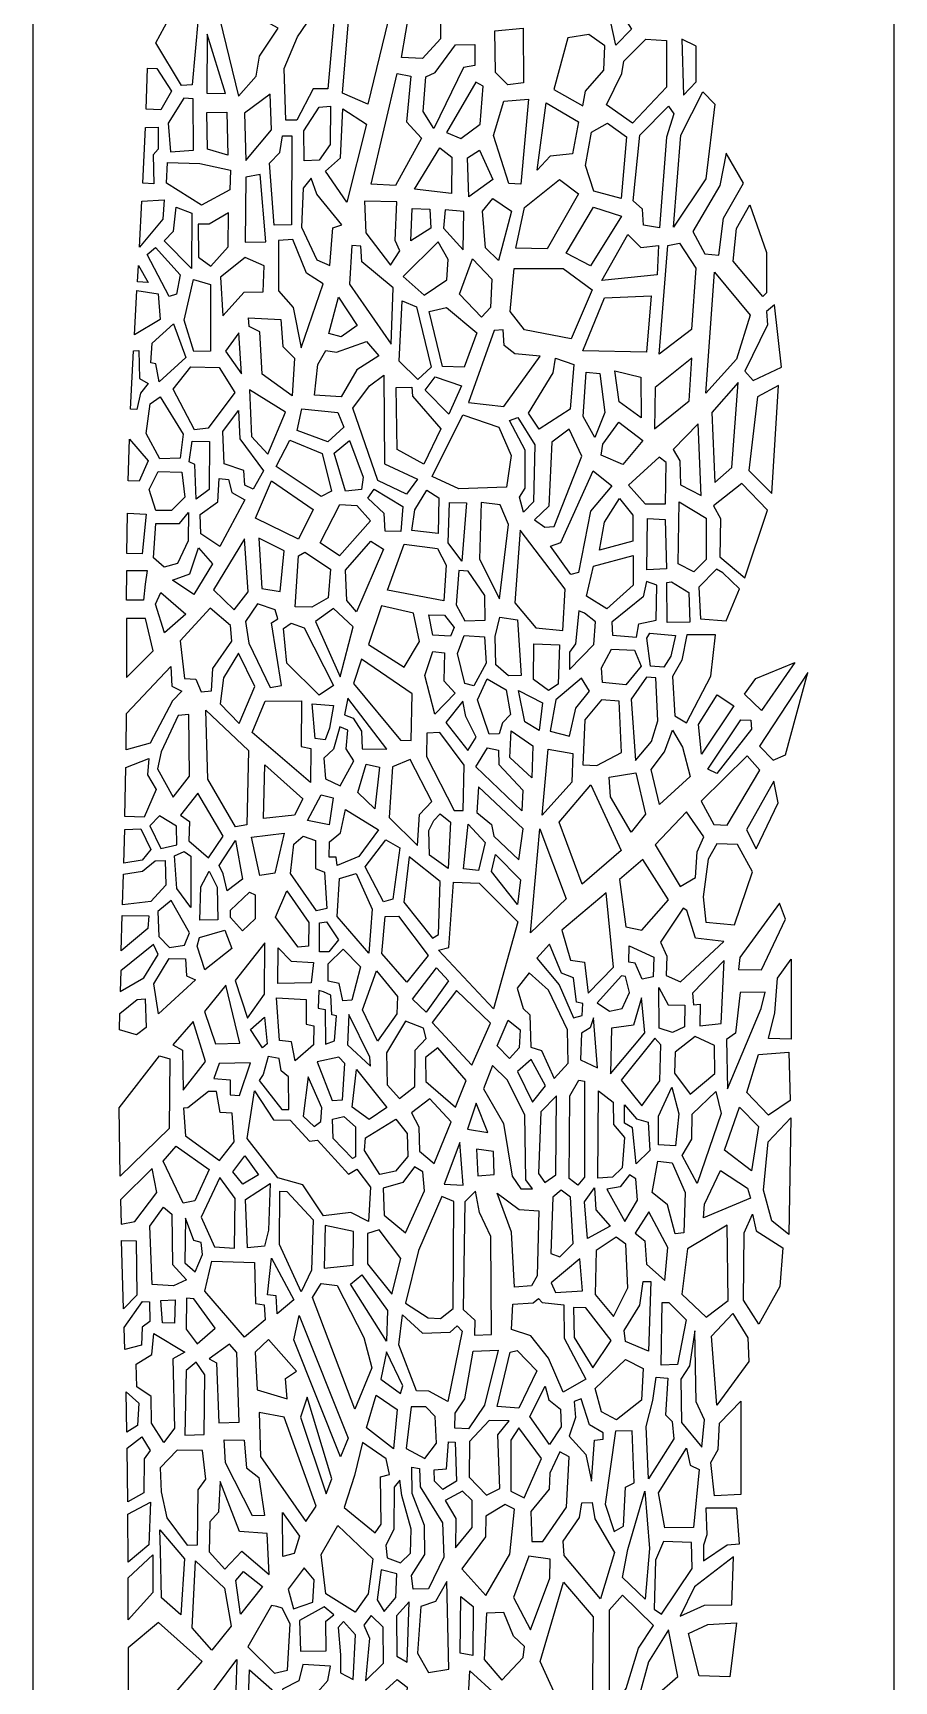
# Model space of a CAD drawing. Extents: x 1347 to 1846, y 1019 to 3405.
# Drawn here: x 1347 to 1846, y 1650 to 2606 of the extents above; entities that cross this region are included whole.
import ezdxf

# ---------------------------------------------------------------- set-up
doc = ezdxf.new("R2010")
doc.units = 0
doc.layers.add('LAYER_05', color=1, linetype='CONTINUOUS')

msp = doc.modelspace()

# ---------------------------------------------------------------- linework, layer by layer
at = {"layer": 'LAYER_05'}
for points in [[(1346.76, 1019.48), (1846.28, 1019.48), (1846.28, 3405.09), (1346.76, 3405.09)], [(1530.42, 2619.63), (1544.74, 2653.35), (1559.4, 2640.12), (1541.04, 2564.32), (1526.33, 2570.59)], [(1658.39, 2612.87), (1666.25, 2651.12), (1693.95, 2607.86), (1684.84, 2598.57), (1681.8, 2612.51)], [(1418.01, 2599.89), (1433.2, 2627.95), (1442.68, 2614.19), (1439.1, 2575.58), (1433.03, 2575.05)], [(1488.95, 2608.38), (1458.95, 2624.8), (1455.21, 2613.45), (1465.93, 2569), (1476.21, 2580.44), (1478.23, 2592.02)], [(1500.16, 2603.42), (1511.12, 2619.11), (1521.43, 2614.32), (1517.86, 2573.21), (1509.28, 2573.21), (1499.81, 2554.98), (1493.37, 2554.98), (1492.48, 2585.01)], [(1560.62, 2591.4), (1565.62, 2620.71), (1583.14, 2625), (1583.14, 2602.13), (1572.77, 2590.86)], [(1458.54, 2570.45), (1447.83, 2604.9), (1447.54, 2570.74)], [(1614.67, 2606.76), (1631.11, 2608.37), (1631.29, 2576.74), (1622.18, 2575.49), (1615.03, 2582.64)], [(1657.06, 2602.73), (1648.89, 2572.72), (1665.66, 2563.23), (1667.21, 2571.84), (1678.02, 2583.97), (1678.46, 2598.1), (1669.19, 2604.72)], [(1702.3, 2601.99), (1714.31, 2601.12), (1714.31, 2574.19), (1694.62, 2553.2), (1679.42, 2563.91), (1688.4, 2582.16), (1689.56, 2589.25)], [(1731.4, 2597.94), (1723.15, 2601.99), (1724.16, 2569.42), (1731.54, 2577.23)], [(1580.17, 2582.64), (1591.97, 2598.72), (1603.05, 2598.9), (1603.05, 2586.75), (1596.44, 2585.49), (1579.28, 2550.1), (1573.2, 2560.11), (1574.63, 2580.13)], [(1413.18, 2585.09), (1418.59, 2584.9), (1427.13, 2571.87), (1420.91, 2561.01), (1412.39, 2561.32)], [(1558, 2582.03), (1565.94, 2580.49), (1563.52, 2554.01), (1572.12, 2544.52), (1557.12, 2517.16), (1542.99, 2517.82)], [(1607.88, 2574.77), (1603.77, 2577.09), (1586.61, 2547.78), (1595.01, 2544.38), (1606.27, 2552.61)], [(1735.38, 2571.47), (1742.3, 2564.2), (1737.01, 2520.95), (1718.25, 2492.92), (1722.67, 2546.35)], [(1439.73, 2567.38), (1434.23, 2567.81), (1425.11, 2553.19), (1426.56, 2536.69), (1439.88, 2537.55)], [(1484.28, 2570.16), (1469.5, 2559.14), (1470.21, 2531.7), (1485.1, 2549.41)], [(1512.73, 2562.63), (1519.39, 2563.21), (1519.1, 2540.91), (1512.88, 2531.79), (1504.19, 2531.5), (1503.9, 2548.73)], [(1525.25, 2533.14), (1526.57, 2561.61), (1540.25, 2552.78), (1528.78, 2507.54), (1516.42, 2525.42)], [(1619.96, 2566), (1634.26, 2567.25), (1629.79, 2517.92), (1622.82, 2518.28), (1613.88, 2546.16)], [(1639.19, 2526.03), (1644.56, 2564.99), (1663.32, 2554.09), (1659.75, 2535.5), (1646.88, 2534.07)], [(1715.52, 2563.12), (1718.61, 2558.71), (1714.2, 2545.25), (1710.23, 2492.51), (1700.96, 2494.05), (1700.3, 2503.32), (1695, 2508.18), (1698.75, 2546.35)], [(1448.04, 2538.27), (1447.69, 2559.49), (1459.3, 2559.73), (1459.77, 2534.75)], [(1670.86, 2548.13), (1680.01, 2553.22), (1691.16, 2545.26), (1688.07, 2509.52), (1672.18, 2513.93), (1667.33, 2528.72)], [(1411.99, 2550.76), (1419.32, 2551.02), (1419.46, 2538.13), (1416.42, 2534.95), (1416.86, 2518.15), (1410.55, 2518.47)], [(1491.43, 2546), (1496.97, 2546), (1496.79, 2494.34), (1486.78, 2494.16), (1483.93, 2530.09), (1490, 2536.35)], [(1568.19, 2514.92), (1582.73, 2538.96), (1589.77, 2533.56), (1589.54, 2512.57)], [(1598.8, 2533.09), (1605.84, 2537.67), (1613.46, 2520.66), (1599.62, 2510.58)], [(1747.38, 2498.22), (1758.85, 2518.52), (1748.92, 2535.95), (1745.17, 2517.2), (1729.5, 2490.5), (1736.56, 2477.48), (1744.73, 2476.82)], [(1443.56, 2529.91), (1461.39, 2526.04), (1461.03, 2514.67), (1444.62, 2505.75), (1424.21, 2518.42), (1424.8, 2530.5)], [(1478.56, 2523.48), (1470.34, 2521.87), (1469.8, 2484.33), (1481.78, 2484.51)], [(1511.52, 2512.04), (1508.19, 2521.3), (1503.56, 2515.66), (1502.55, 2493.07), (1511.52, 2474.11), (1519.05, 2470.78), (1520.64, 2492.64), (1526, 2494.38)], [(1652.17, 2520.7), (1663.25, 2512.3), (1645.02, 2480.49), (1626.97, 2480.84), (1631.97, 2504.44)], [(1410.02, 2508.03), (1422.9, 2508.82), (1422.2, 2497.68), (1408.56, 2481.41)], [(1428.36, 2490.59), (1429.81, 2504.63), (1438.93, 2501.05), (1438.71, 2469.03), (1422.94, 2484.98)], [(1556.85, 2485.21), (1557.86, 2507.65), (1539.04, 2508.09), (1539.91, 2489.7), (1554.25, 2471.02), (1559.6, 2479.27)], [(1565.9, 2485.13), (1566.66, 2503.75), (1577.01, 2503.37), (1577.49, 2492.35)], [(1607.61, 2502.18), (1613.54, 2509.56), (1624.4, 2502.18), (1616.73, 2473.66), (1609.2, 2481.04)], [(1671.88, 2504.63), (1688.24, 2499.28), (1670.15, 2470.47), (1656.1, 2477.99)], [(1754.88, 2492.26), (1762.6, 2505.94), (1772.31, 2478.36), (1772.31, 2454.97), (1770.11, 2452.76), (1752.89, 2473.28)], [(1459.96, 2481.64), (1460.11, 2501.33), (1448.96, 2494.81), (1442.59, 2494.81), (1442.73, 2475.56), (1449.97, 2470.35)], [(1596.74, 2502.04), (1585.83, 2502.98), (1584.89, 2492.42), (1596.27, 2479.88)], [(1502.27, 2423.02), (1515.18, 2460.17), (1505.45, 2466.31), (1497.49, 2485.85), (1489.24, 2485.27), (1489.24, 2456.03), (1497.63, 2446.33)], [(1587.68, 2474.19), (1581.88, 2484.45), (1561.46, 2464.41), (1573.71, 2453.49), (1586.92, 2462.41)], [(1699.39, 2481.14), (1709.58, 2482.39), (1708.86, 2465.41), (1676.69, 2462.02), (1691.88, 2488.65)], [(1412.96, 2477.17), (1417.78, 2481.28), (1432.08, 2465.37), (1430.12, 2454.11), (1425.83, 2452.68)], [(1480.23, 2455.43), (1480.95, 2470.64), (1469.95, 2475.41), (1455.47, 2463.98), (1456.92, 2441.53), (1469.23, 2455.29)], [(1554.58, 2425.13), (1555.75, 2457.73), (1537.57, 2472.97), (1536.87, 2482), (1531.83, 2482.36), (1530.42, 2459.84)], [(1715.11, 2482.36), (1721.9, 2483.79), (1731.2, 2469.14), (1728.87, 2433.57), (1710.11, 2419.27)], [(1407.95, 2470.84), (1413.68, 2460.92), (1407.39, 2461.29)], [(1594.13, 2454.19), (1601.66, 2474.6), (1612.95, 2462.73), (1612.23, 2446.37), (1607.02, 2440.72)], [(1654.39, 2468.97), (1671.16, 2456.61), (1659.02, 2428.15), (1631.88, 2433.44), (1623.5, 2444.04), (1625.92, 2468.97)], [(1737.05, 2396.75), (1742.12, 2466.92), (1762.86, 2441.99), (1754.92, 2416.39)], [(1407.09, 2456.19), (1419.33, 2454.4), (1420.49, 2439.49), (1405.62, 2430.55)], [(1439.95, 2462.69), (1449.78, 2459.65), (1449.78, 2421.04), (1440.13, 2420.86), (1434.41, 2439.1)], [(1518.47, 2431.32), (1523.98, 2452.31), (1534.77, 2435.89), (1525.62, 2429.33)], [(1560.86, 2450.35), (1569.26, 2446.87), (1577.8, 2411.84), (1569.98, 2404.74), (1559.27, 2415.31)], [(1576.53, 2444.06), (1586.72, 2446.38), (1604.24, 2431.72), (1596.91, 2411.88), (1584.4, 2412.24)], [(1678.38, 2451.96), (1705.37, 2453.21), (1702.69, 2420.5), (1665.69, 2421.21)], [(1780.9, 2411.89), (1776.85, 2447.9), (1772.32, 2444.06), (1772.85, 2436.37), (1759.63, 2409.56), (1764.63, 2404.02)], [(1428.29, 2436.93), (1435.38, 2417.39), (1419.89, 2403.34), (1418.01, 2413.77), (1415.11, 2414.34), (1415.84, 2425.64)], [(1472.23, 2435.38), (1471.88, 2440.42), (1490.64, 2439.48), (1491.7, 2423.77), (1498.5, 2417.08), (1497.09, 2395.27), (1479.73, 2407.7), (1478.44, 2432.21)], [(1467.77, 2407.93), (1466.13, 2431.74), (1458.39, 2421.07)], [(1619.52, 2433.44), (1614.23, 2433), (1599.44, 2391.3), (1619.97, 2389.09), (1640.93, 2418.22), (1626.36, 2419.54), (1620.19, 2424.4)], [(1405.1, 2421.2), (1408.16, 2421.44), (1408.6, 2405.22), (1413.52, 2402.33), (1409.18, 2396.68), (1407, 2387.27), (1403.41, 2387.43)], [(1522.87, 2420.59), (1540.2, 2426.67), (1547.35, 2418.45), (1534.66, 2410.23), (1525.55, 2394.68), (1510, 2395.57), (1511.96, 2413.44), (1516.61, 2421.49)], [(1438.3, 2411.92), (1454.74, 2411.56), (1463.86, 2397.08), (1448.49, 2376.53), (1440.44, 2375.45), (1428.11, 2399.05)], [(1648.46, 2408.45), (1649.89, 2417.02), (1660.62, 2413.27), (1658.47, 2387.53), (1640.42, 2375.91), (1634.16, 2385.21)], [(1665.92, 2383.17), (1667.71, 2408.91), (1675.57, 2408.19), (1678.43, 2385.49), (1672.71, 2371.01)], [(1686.74, 2391.78), (1684.39, 2409.73), (1699.41, 2406.09), (1699.52, 2382.4)], [(1727.49, 2392.2), (1728.9, 2417.08), (1707.63, 2399.92), (1707.41, 2376.09)], [(1493.32, 2385.7), (1472.41, 2398.57), (1473.48, 2371.58), (1482.95, 2361.39)], [(1541.99, 2400.93), (1550.39, 2407.19), (1550.75, 2355.71), (1569.87, 2346.95), (1563.44, 2338.19), (1546.82, 2346.06), (1532.34, 2388.06)], [(1566.52, 2400.26), (1566.88, 2394.9), (1583.33, 2375.96), (1573.5, 2355.58), (1557.95, 2363.98), (1557.41, 2400.09)], [(1574.21, 2398.48), (1580.11, 2406.16), (1595.3, 2400.98), (1587.97, 2384.54)], [(1752.23, 2353.56), (1755.94, 2403.01), (1740.51, 2385.56), (1742.39, 2345.02)], [(1775.4, 2338.51), (1779.16, 2401.2), (1767.15, 2394.68), (1762.08, 2351.83)], [(1414.82, 2390.6), (1420.47, 2394.65), (1433.93, 2372.94), (1432.2, 2359.04), (1420.32, 2358.6), (1412.36, 2373.37)], [(1456.85, 2374.44), (1465.97, 2386.59), (1466.86, 2370.33), (1480.45, 2351.74), (1474.55, 2341.02), (1469.72, 2343.34), (1469.19, 2351.92), (1457.75, 2355.85)], [(1500.12, 2375.14), (1502.7, 2387.57), (1523.69, 2385.46), (1527.09, 2377.01), (1517.82, 2368.45)], [(1578.36, 2348.47), (1596.05, 2384.21), (1616.97, 2377.06), (1624.12, 2360.62), (1621.44, 2342.21), (1593.73, 2341.32)], [(1623.16, 2380.96), (1628.09, 2382.56), (1637.93, 2366.77), (1637.21, 2333.76), (1631.27, 2327.83), (1629.1, 2336.37), (1632.29, 2341.58), (1632.29, 2363.73)], [(1677.36, 2367.08), (1686.66, 2379.95), (1700.6, 2369.23), (1688.98, 2355.28), (1676.47, 2360.83)], [(1402.7, 2370.08), (1413.66, 2357.45), (1408.45, 2345.72), (1401.94, 2345.88)], [(1665.15, 2360.29), (1657.87, 2375.95), (1647.72, 2368.23), (1645.95, 2331.16), (1637.79, 2323.21), (1643.75, 2319.02), (1649.04, 2319.46)], [(1734.32, 2337.39), (1732.71, 2379.04), (1718.23, 2364.02), (1721.98, 2357.59), (1722.34, 2343.65)], [(1439.06, 2368.83), (1449.26, 2368.72), (1449.03, 2340.92), (1441.52, 2335.18), (1440.58, 2355.46), (1437.3, 2356.99)], [(1487.94, 2354.12), (1495.71, 2369.4), (1514.44, 2361.79), (1519.94, 2339.93), (1514, 2336.89)], [(1521.43, 2361.99), (1530.43, 2369.23), (1538.31, 2348.03), (1537.26, 2340.88), (1528.11, 2339.94)], [(1414.1, 2340.8), (1419.31, 2351.22), (1433.06, 2350.93), (1434.95, 2336.45), (1427.13, 2328.78), (1418.01, 2328.64)], [(1653.01, 2310.19), (1671.77, 2351.68), (1682.58, 2343.07), (1670.23, 2328.29), (1663.17, 2292.76), (1658.75, 2291.66), (1647.06, 2307.99)], [(1714.14, 2356.54), (1710.03, 2359.58), (1692.16, 2343.31), (1701.99, 2332.59), (1713.79, 2332.59)], [(1462.06, 2339.17), (1469.59, 2334.83), (1455.26, 2307.9), (1444.11, 2315.14), (1443.82, 2326.43), (1453.95, 2333.67), (1454.82, 2347.28), (1460.18, 2346.7)], [(1475.92, 2324.29), (1485.05, 2345.86), (1509.37, 2329.36), (1500.83, 2311.99)], [(1541.02, 2335.9), (1544.72, 2341.14), (1561.41, 2331.06), (1560.1, 2316.59), (1551.1, 2316.67), (1550.49, 2327.06)], [(1759.72, 2289.66), (1772.96, 2328.94), (1757.95, 2344.38), (1741.62, 2331.36), (1745.6, 2324.08), (1745.15, 2301.79)], [(1513.35, 2309.99), (1524.84, 2332.13), (1534.72, 2331.65), (1542.6, 2322.63), (1524.56, 2302.39)], [(1568.37, 2329.15), (1575.29, 2340.41), (1582.21, 2336.07), (1581.74, 2315.43), (1566.49, 2317.19)], [(1588.37, 2333.27), (1598.2, 2333.09), (1595.52, 2299.31), (1587.65, 2310.04)], [(1617.86, 2332.02), (1606.78, 2333.27), (1605.71, 2300.56), (1617.32, 2277.51), (1622.69, 2320.58)], [(1678.31, 2321.99), (1687, 2335.6), (1694.82, 2326.05), (1694.82, 2310.84), (1675.42, 2305.63)], [(1721.1, 2297.82), (1721.54, 2333.79), (1737.21, 2324.3), (1737.21, 2300.25), (1730.15, 2293.19)], [(1401.56, 2327.11), (1412.37, 2326.64), (1410.14, 2303.65), (1401.27, 2303.73)], [(1431.83, 2321.24), (1436.99, 2327.46), (1436.76, 2311.16), (1430.54, 2297.91), (1422.92, 2295.91), (1416.71, 2301.31), (1418, 2321.24)], [(1702.93, 2294.34), (1703.22, 2324.02), (1713.49, 2323.44), (1714.22, 2294.92)], [(1492.52, 2305.23), (1477.79, 2312.59), (1479.63, 2283.52), (1490.2, 2281.78)], [(1655.44, 2283.05), (1629.4, 2317.26), (1626.31, 2275.11), (1638.45, 2260.76), (1654.12, 2259.22)], [(1437.71, 2292.07), (1442.71, 2307.09), (1450.93, 2297.79), (1440.03, 2279.92), (1427.7, 2288.32)], [(1471.67, 2281.49), (1469.5, 2312.33), (1451.54, 2282.65), (1463.56, 2271.07)], [(1500.84, 2302.45), (1504.45, 2304.62), (1519.37, 2294.78), (1517.92, 2278.13), (1508.51, 2272.63), (1498.81, 2272.77)], [(1528.15, 2294.18), (1542.78, 2310.83), (1550.16, 2306.35), (1534.52, 2270.01), (1528.88, 2276.52)], [(1552.49, 2282.59), (1562.02, 2309.23), (1581.45, 2306.63), (1586.51, 2296.93), (1585.07, 2276.37)], [(1401.2, 2294.01), (1412.96, 2294.01), (1411.95, 2285.9), (1410.93, 2276.63), (1401.12, 2276.66)], [(1599.24, 2293.55), (1593.89, 2293.84), (1592.3, 2274), (1597.36, 2264.74), (1609.09, 2265.03), (1608.8, 2279.36)], [(1671.94, 2296.37), (1694.85, 2302.54), (1694.96, 2285.36), (1679.76, 2271.75), (1667.89, 2278.99)], [(1746.92, 2292.5), (1743.3, 2294.67), (1733.02, 2284.24), (1734.03, 2265.86), (1748.8, 2264.7), (1756.62, 2283.38)], [(1708.64, 2285.42), (1702.77, 2287.53), (1700.78, 2278.74), (1682.48, 2263.96), (1682.95, 2256.34), (1696.79, 2255.17), (1698.2, 2262.91), (1708.28, 2265.13)], [(1714.39, 2286.93), (1717.25, 2287.29), (1727.26, 2281.21), (1727.79, 2263.88), (1714.57, 2263.7)], [(1417.88, 2274.46), (1420.92, 2281.12), (1435.4, 2268.67), (1423.1, 2257.81)], [(1488.89, 2265.8), (1487.3, 2271.15), (1477.02, 2274.63), (1470.07, 2264.35), (1471.95, 2251.75), (1484.35, 2226.14), (1491, 2227.19), (1485.12, 2263.63)], [(1401.04, 2231.92), (1416.48, 2247.37), (1412.06, 2266.13), (1401.09, 2266.15)], [(1461.35, 2261.97), (1449.65, 2272.12), (1432.22, 2253.15), (1434.65, 2231.3), (1441.27, 2230.86), (1444.36, 2223.58), (1450.31, 2224.24), (1451.2, 2237.04), (1462.23, 2252.92)], [(1532.53, 2261.35), (1521.04, 2271.9), (1510.72, 2264.28), (1525.03, 2232.27)], [(1567.56, 2269.23), (1548.97, 2273.52), (1541.46, 2251), (1562.01, 2237.95), (1570.95, 2252.79)], [(1578.81, 2256.5), (1576.49, 2268.23), (1585.47, 2268.08), (1591.11, 2260.84), (1588.94, 2255.78)], [(1614.87, 2255.66), (1617.62, 2266.81), (1627.75, 2265.22), (1629.93, 2233.08), (1622.54, 2232.93), (1615.3, 2239.3)], [(1666.62, 2269.1), (1663.44, 2270.55), (1661.56, 2251.44), (1658.08, 2246.66), (1657.94, 2236.53), (1672.13, 2251), (1673.14, 2264.18)], [(1492.07, 2260.3), (1496.56, 2263.34), (1504.09, 2260.73), (1521.03, 2227.29), (1512.78, 2221.64), (1493.96, 2240.17)], [(1592.99, 2245.87), (1596.82, 2256.32), (1608.74, 2255.44), (1609.64, 2240.12), (1602.6, 2227.1), (1597.21, 2228.39)], [(1702.81, 2254.61), (1704.61, 2257.65), (1719.53, 2256.32), (1716.78, 2244.26), (1712.69, 2237.8), (1705.09, 2238.37)], [(1740, 2232.73), (1742.65, 2256.56), (1726.1, 2256.56), (1723.23, 2242), (1717.72, 2232.51), (1719.04, 2209.56), (1725.88, 2205.59)], [(1475.44, 2226.7), (1465.97, 2246.01), (1457.39, 2231.71), (1455.42, 2216.7), (1466.32, 2205.26)], [(1574.11, 2232.97), (1578.8, 2246.92), (1585.48, 2246.1), (1585.13, 2230.04), (1591.7, 2222.76), (1579.85, 2210.69)], [(1637.09, 2230.63), (1637.24, 2251.48), (1652.15, 2250.75), (1651.43, 2228.02), (1645.78, 2224.4)], [(1676.52, 2237.49), (1682.31, 2248.35), (1695.63, 2247.77), (1699.68, 2238.36), (1690.71, 2227.65), (1677.1, 2228.95)], [(1400.97, 2211.09), (1426.74, 2238.24), (1427.4, 2226.77), (1433.14, 2223.9), (1427.62, 2218.38), (1414.82, 2193.89), (1400.81, 2189.92)], [(1566.7, 2222.47), (1537.39, 2242.48), (1532.74, 2228.36), (1559.91, 2195.48), (1566.17, 2195.3)], [(1766.13, 2231.3), (1788.71, 2240.56), (1769.31, 2212.77), (1759.47, 2222.18)], [(1610.31, 2231.16), (1621.34, 2224.76), (1623.77, 2210.42), (1619.14, 2205.56), (1617.15, 2199.16), (1611.41, 2198.94), (1604.57, 2219.02)], [(1669.57, 2224.02), (1664.94, 2231.55), (1650.03, 2218.96), (1646.7, 2200.71), (1657.99, 2197.82), (1661.61, 2214.18)], [(1709.22, 2206.74), (1708.14, 2231.76), (1702.6, 2232.12), (1693.84, 2219.25), (1696.35, 2183.68), (1705.64, 2194.76)], [(1783.26, 2187.13), (1796.28, 2234.79), (1768.26, 2191.98), (1776.2, 2184.04)], [(1507.71, 2170.91), (1473.95, 2200.04), (1481.45, 2218.14), (1502.63, 2218.36), (1502.41, 2191.88), (1507.93, 2190.77)], [(1552.14, 2190.37), (1529.41, 2219.9), (1527.53, 2210.2), (1532.6, 2208.32), (1537.37, 2200.79), (1537.66, 2190.51)], [(1597.8, 2209.24), (1596.19, 2218.18), (1586.18, 2205.84), (1599.05, 2189.58), (1603.88, 2197.26)], [(1632.16, 2206.23), (1628.4, 2224.32), (1642.31, 2217.26), (1640.32, 2201.15)], [(1686.8, 2218.23), (1676.52, 2218.96), (1666.82, 2207.37), (1665.81, 2181.31), (1673.77, 2180.88), (1688.1, 2188.41)], [(1732.75, 2204.55), (1743.61, 2221.78), (1753.31, 2215.41), (1734.49, 2187.47)], [(1437.6, 2174.58), (1437.2, 2210.35), (1430.91, 2209.88), (1421.06, 2188.77), (1419.07, 2178.92), (1428.1, 2162.5)], [(1448.22, 2172.85), (1446.97, 2212.89), (1471.81, 2189.48), (1470.74, 2146.4), (1464.31, 2145.33)], [(1510.53, 2196.49), (1508.79, 2216.61), (1521.09, 2215.74), (1518.78, 2202.57), (1516.32, 2195.76)], [(1738.16, 2178.77), (1757.41, 2207.43), (1763.2, 2207.14), (1763.64, 2201.93), (1743.51, 2176.3)], [(1515.53, 2185.2), (1516.41, 2173.06), (1525.02, 2169.09), (1532.96, 2183.65), (1528.55, 2190.49), (1529.43, 2201.3), (1524.8, 2203.29), (1521.05, 2190.27)], [(1582.74, 2199.94), (1575.19, 2199.56), (1574.97, 2186.1), (1591.08, 2154.77), (1596.35, 2154.77), (1596.93, 2180.97)], [(1623.33, 2185.48), (1624.21, 2200.93), (1636.79, 2192.32), (1636.13, 2173.79)], [(1713.19, 2188.86), (1717.68, 2201.31), (1723.62, 2191.46), (1727.96, 2174.52), (1710.15, 2158.31), (1705.37, 2178.58)], [(1630.87, 2166.52), (1630.33, 2154.54), (1603.7, 2180.1), (1610.49, 2191.19), (1616.75, 2189.76), (1617.1, 2181.36)], [(1642.09, 2152.16), (1645.62, 2190.34), (1659.96, 2187.91), (1659.3, 2171.14)], [(1400.69, 2179.75), (1414.08, 2184.86), (1413.22, 2175.46), (1418.21, 2166.95), (1411.3, 2151), (1400.15, 2151.26)], [(1480.52, 2150.06), (1481.23, 2181.34), (1503.4, 2161.5), (1498.39, 2152.03)], [(1535.28, 2165.18), (1540.06, 2181.68), (1547.88, 2179.95), (1545.12, 2155.77)], [(1555.27, 2180), (1553.48, 2150.68), (1569.93, 2134.42), (1571, 2152.47), (1578.15, 2159.98), (1565.64, 2184.29)], [(1768.48, 2178.18), (1761.09, 2186.44), (1734.45, 2160.09), (1741.69, 2146.62), (1749.51, 2146.33)], [(1652.08, 2147.99), (1670.47, 2169.71), (1687.99, 2131.49), (1665.4, 2112.09)], [(1681.79, 2162.77), (1680.97, 2174.15), (1696.56, 2176.61), (1702.19, 2152.57), (1693.87, 2142.13)], [(1779.07, 2159.15), (1776.62, 2171.8), (1760.66, 2143.6), (1766.38, 2132.52)], [(1457.08, 2139.9), (1442.42, 2164.75), (1432.41, 2152.06), (1437.59, 2148.48), (1437.24, 2137.22), (1448.68, 2127.39)], [(1513.89, 2163.87), (1520.98, 2162.13), (1518.67, 2146.49), (1506.07, 2148.96)], [(1631.05, 2144.18), (1605.31, 2168.49), (1604.23, 2153.65), (1612.81, 2146.68), (1614.06, 2139.89), (1628.54, 2126.12)], [(1429.96, 2145.6), (1420.11, 2151.7), (1414.48, 2145.95), (1420.93, 2132.82), (1430.2, 2134.81)], [(1528.01, 2155.35), (1547.31, 2143.56), (1535.87, 2128.18), (1523.18, 2122.82), (1522.65, 2127.65), (1518.53, 2127.65), (1518.71, 2136.58), (1525.15, 2141.77)], [(1579.37, 2148.94), (1583.06, 2152.86), (1589.05, 2147.93), (1587.64, 2121.19), (1576.85, 2128.81), (1576.5, 2143.24)], [(1735.89, 2139.43), (1725.9, 2154.05), (1707.66, 2134.94), (1722.29, 2110.76), (1731.12, 2115.97), (1731.99, 2130.88)], [(1399.97, 2143.74), (1409.44, 2144.19), (1415.19, 2132.23), (1410.03, 2126.01), (1399.45, 2124.17)], [(1473.47, 2139.37), (1492.58, 2141.54), (1487.08, 2118.52), (1478.39, 2117.07)], [(1596.51, 2121.01), (1599.21, 2146.92), (1609.17, 2136.25), (1605.19, 2120.07)], [(1635.44, 2083.76), (1640.77, 2144.11), (1656.15, 2103.65)], [(1430.2, 2109.47), (1428.79, 2128.58), (1434.54, 2131.04), (1438.29, 2128.23), (1438.29, 2098.56)], [(1454.85, 2122.93), (1464.34, 2137.35), (1468.24, 2115.03), (1459.5, 2108.1), (1457.17, 2118.1)], [(1498.16, 2135.23), (1503.52, 2139.88), (1510.67, 2137.37), (1510.67, 2121.11), (1515.86, 2118.96), (1517.29, 2097.87), (1511.21, 2096.62), (1496.2, 2118.25)], [(1539.52, 2122.03), (1551.4, 2137.81), (1559.65, 2133.04), (1555.59, 2103.36), (1550.09, 2101.76)], [(1764.12, 2119.26), (1755.54, 2134.99), (1743.56, 2135.52), (1738.38, 2126.59), (1735.52, 2104.78), (1737.13, 2090.12), (1753.75, 2088.52)], [(1399.27, 2117.79), (1410.32, 2119.52), (1417.7, 2125.6), (1423.49, 2125.75), (1423.78, 2111.41), (1415.24, 2102), (1398.76, 2100.17)], [(1583.01, 2113.64), (1565.08, 2127.84), (1561.91, 2101.66), (1578.54, 2080.75), (1581.93, 2082.89)], [(1612.75, 2119.45), (1615.08, 2129.28), (1629.55, 2114.62), (1627.77, 2100.32)], [(1715.4, 2102.98), (1700.48, 2126.44), (1687.02, 2114.71), (1690.78, 2087.35), (1699.9, 2085.32)], [(1444.19, 2110.54), (1448.97, 2119.52), (1453.6, 2110.25), (1454.04, 2091.43), (1443.61, 2091.28)], [(1524.6, 2115.25), (1534.22, 2118.3), (1543.6, 2097.54), (1541.61, 2071.97), (1523.31, 2093.32)], [(1605.54, 2112.66), (1628.04, 2090.3), (1613.92, 2039.77), (1582.01, 2073.79), (1587.95, 2075.38), (1590.63, 2113.24)], [(1437.53, 2083.92), (1426.86, 2102.57), (1419.12, 2096.24), (1419.71, 2081.7), (1425.92, 2075.25), (1434.6, 2076.65)], [(1475.64, 2091.99), (1468.37, 2085.07), (1461.34, 2092.69), (1461.34, 2097.03), (1472.36, 2107.47), (1475.64, 2105.94)], [(1487.53, 2092.86), (1494.05, 2108.21), (1506.79, 2089.82), (1506.64, 2076.07), (1500.56, 2075.63)], [(1683.62, 2063.9), (1679.25, 2107.13), (1653.51, 2085.46), (1658.55, 2067.98), (1666.76, 2066.81), (1668.87, 2048.87)], [(1398.58, 2093.92), (1413.97, 2093.74), (1413.39, 2086.36), (1398, 2073.48)], [(1551, 2093.36), (1558.82, 2093.5), (1576.05, 2070.63), (1563.74, 2055.28), (1549.12, 2071.79)], [(1726.08, 2096.84), (1723.94, 2098.17), (1710.76, 2078.48), (1714.38, 2070.23), (1714.09, 2059.08), (1722.35, 2055.46), (1747.54, 2078.77), (1731.03, 2080.8)], [(1783.33, 2091.74), (1779.86, 2101.01), (1756.84, 2069.45), (1756.12, 2062.5), (1769.43, 2062.35)], [(1457.99, 2085.34), (1462.04, 2074.77), (1446.55, 2062.32), (1442.06, 2076.08), (1443.36, 2081.14)], [(1512.98, 2072.89), (1512.98, 2089.66), (1517.09, 2090.13), (1524.01, 2079.7), (1518.49, 2072.89)], [(1397.41, 2049.8), (1411.13, 2057.74), (1419.38, 2071.21), (1416.77, 2077.14), (1397.7, 2061.82)], [(1481.14, 2048.21), (1481.37, 2077.99), (1464.15, 2056.15), (1471.21, 2034.3)], [(1488.76, 2054.53), (1488.99, 2075.17), (1496.5, 2067.43), (1509.52, 2066.72), (1508.23, 2054.88)], [(1518.09, 2065.95), (1526.77, 2074.35), (1536.76, 2064.21), (1531.7, 2044.81), (1526.48, 2044.38), (1524.46, 2054.51), (1518.09, 2055.82)], [(1646.46, 2077.29), (1639.13, 2069.07), (1652, 2053.7), (1660.4, 2034.57), (1665.41, 2036), (1665.76, 2042.8), (1662.01, 2043.69), (1660.4, 2057.81), (1653.43, 2060.49)], [(1692.34, 2066.87), (1692.69, 2076.37), (1706.88, 2069.69), (1706.53, 2058.43), (1700.08, 2057.02), (1696.09, 2066.17)], [(1435.88, 2058.97), (1441.07, 2056.65), (1419.62, 2036.81), (1416.94, 2054.32), (1425.7, 2068.98), (1435.17, 2068.8)], [(1745.98, 2031.2), (1747.76, 2067.84), (1729.35, 2048.89), (1729.89, 2042.1), (1733.82, 2042.46), (1733.64, 2029.95)], [(1778.74, 2057.55), (1786.69, 2068.51), (1786.69, 2022.2), (1773.44, 2022.49), (1777.21, 2037.41)], [(1537.93, 2039.27), (1546.04, 2061.86), (1558.2, 2046.94), (1557.91, 2036.95), (1546.62, 2021.03)], [(1566.99, 2045.36), (1580.89, 2063.46), (1587.84, 2055.93), (1574.95, 2037.83)], [(1645.76, 2050.64), (1634.68, 2060.65), (1627.71, 2051.72), (1631.1, 2039.92), (1635.03, 2036.34), (1635.57, 2017.58), (1641.83, 2015.61), (1649.15, 1999.35), (1657.2, 2008.28), (1656.84, 2027.59)], [(1690.45, 2058.5), (1688.13, 2058.94), (1674.09, 2043.3), (1681.18, 2038.38), (1688.57, 2039.97), (1692.77, 2049.24)], [(1397.15, 2037.03), (1407.29, 2045.21), (1411.93, 2045.57), (1412.47, 2028.94), (1406.75, 2024.65), (1396.99, 2027.51)], [(1466.86, 2019.88), (1458.61, 2053.46), (1446.31, 2038.26), (1452.68, 2019.44)], [(1489.85, 2021.33), (1488.05, 2046.1), (1505.2, 2045.22), (1505.2, 2030.89), (1509.69, 2029.88), (1509.54, 2018.87), (1498.83, 2009.61), (1496.66, 2020.61)], [(1515.25, 2049.64), (1512.67, 2050.34), (1512.2, 2040.14), (1516.18, 2039.32), (1516.54, 2019.38), (1521.7, 2021.14), (1522.87, 2035.8), (1520.17, 2036.27), (1519.47, 2047.65)], [(1601.38, 2007.15), (1612.28, 2031.46), (1592.44, 2050.4), (1578.32, 2031.81)], [(1701.65, 2025.82), (1699.81, 2046.2), (1695.2, 2030.27), (1682.41, 2028.52), (1681.83, 2002.01)], [(1709.98, 2028.57), (1709.82, 2052.18), (1715.23, 2042.02), (1724.82, 2041.92), (1724.63, 2029.39), (1717.84, 2026.1)], [(1769.23, 2040.03), (1771.53, 2049.52), (1757.09, 2049.3), (1754.22, 2025.69), (1749.15, 2021.94), (1749.59, 1993.47)], [(1542.18, 2011.82), (1529.99, 2036.56), (1529.28, 2018.97), (1542.65, 2006.54)], [(1446.88, 2009.26), (1439.64, 2032.46), (1427.88, 2018.88), (1433.51, 2015.83), (1433.86, 1992.61)], [(1479.84, 2017.08), (1473.04, 2027.87), (1481.02, 2034.91), (1482.54, 2019.55)], [(1573.36, 2028.61), (1562.79, 2032.66), (1551.79, 2014.28), (1552.22, 1995.74), (1559.46, 1987.78), (1568.29, 1994.73), (1568.44, 2015.87), (1574.95, 2022.67)], [(1616.08, 2018.29), (1622.41, 2033.19), (1629.45, 2027.56), (1628.74, 2017.12), (1623.11, 2011.02)], [(1674.2, 2005.59), (1671.97, 2034.55), (1669.98, 2028.69), (1664.93, 2025.76), (1664.35, 2010.28)], [(1598.07, 1998.15), (1581.71, 2017.11), (1574.47, 2011.47), (1574.76, 1997.57), (1591.84, 1982.8)], [(1711.04, 2018.93), (1707.42, 2022.84), (1688.02, 1998.38), (1699.89, 1983.46), (1710.46, 1997.94)], [(1742.04, 2018.47), (1730.96, 2023.83), (1719.34, 2014.72), (1718.98, 2002.56), (1727.92, 1990.23), (1742.4, 2002.38)], [(1396.76, 1982.31), (1420.1, 2012.45), (1426.18, 2010.84), (1425.82, 1970.45), (1397.29, 1942.74)], [(1466.57, 1989.47), (1473.01, 2008.5), (1454.77, 2008.03), (1451.73, 1999.3), (1461.2, 1998.59), (1461.2, 1989.83)], [(1489.57, 2010.94), (1483.13, 2012.19), (1480.27, 2001.65), (1477.95, 1998.25), (1491.18, 1981.45), (1495.11, 1981.45), (1494.93, 2000.4), (1490.82, 2003.79)], [(1527.67, 2008), (1524.2, 2011.76), (1511.6, 2009.01), (1520.43, 1986.57), (1526.37, 1987)], [(1621.81, 1998.54), (1613.42, 2006.93), (1608.13, 1993.47), (1619.82, 1973.39), (1624.68, 1942.72), (1629.75, 1935.43), (1636.59, 1935.43), (1632.62, 1940.73), (1632.18, 1978.24)], [(1644.03, 1995.14), (1635.78, 2010.49), (1627.81, 2003.39), (1636.5, 1985.58)], [(1767.72, 2013.35), (1785.15, 2014.68), (1786.03, 1986.65), (1773.45, 1978.05), (1760.88, 1991.29)], [(1514.41, 1982.35), (1506.41, 2000.42), (1503.51, 1977.52), (1509.95, 1971.62), (1513.7, 1974.48)], [(1531.87, 1982.8), (1534.47, 2004.52), (1551.99, 1982.66), (1541.86, 1975.71)], [(1663.5, 1998.48), (1666.72, 1997.77), (1666.72, 1942.18), (1662.78, 1937.53), (1657.78, 1941.47), (1658.14, 1989.37)], [(1436.64, 1982.39), (1434.18, 1982.1), (1435.34, 1966.17), (1455.03, 1951.84), (1463.42, 1962.7), (1462.41, 1979.35), (1455.46, 1979.64), (1453.15, 1991.94), (1448.51, 1991.94)], [(1534.65, 1946.78), (1542.61, 1936.36), (1541.45, 1916.52), (1531.17, 1921.74), (1515.25, 1919.85), (1503.23, 1937.81), (1488.75, 1941.86), (1470.95, 1964.59), (1475.29, 1992.24), (1486.29, 1975.45), (1495.99, 1975.16), (1507.14, 1963), (1511.77, 1963.58), (1529.73, 1943.89)], [(1579.6, 1950.02), (1589.44, 1974.34), (1576.99, 1987.52), (1566.42, 1979.41), (1570.62, 1971.45), (1571.06, 1957.26)], [(1650.08, 1943.51), (1650.51, 1989.4), (1641.39, 1979.99), (1640.09, 1944.23), (1643.71, 1939.02)], [(1674.4, 1941.65), (1674.76, 1992.23), (1683.34, 1985.62), (1683.52, 1972.75), (1689.95, 1965.24), (1688.52, 1947.54), (1682.98, 1942.18)], [(1709.65, 1977.48), (1717.34, 1994.46), (1721.45, 1978.91), (1719.48, 1960.32), (1709.65, 1960.86)], [(1742.94, 1991.83), (1745.98, 1979.14), (1732.03, 1938.57), (1723.28, 1954.65), (1729, 1964.13), (1729.18, 1978.78)], [(1610.62, 1968.15), (1603.78, 1985.06), (1598.84, 1969.96)], [(1689.99, 1973.54), (1689.99, 1984.11), (1696.79, 1976), (1703.6, 1974.12), (1704.61, 1957.62), (1696.65, 1949.94), (1694.62, 1970.79)], [(1747.97, 1957.85), (1756.58, 1982.79), (1767.61, 1971.53), (1763.64, 1945.94)], [(1520.45, 1975.73), (1527.13, 1977.37), (1533.81, 1971.28), (1533.81, 1953.92), (1532.05, 1952.98), (1520.91, 1964.59)], [(1539.64, 1964.93), (1557.3, 1975.79), (1563.82, 1967.54), (1564.25, 1954.08), (1557.16, 1945.68), (1548.04, 1943.8), (1539.06, 1957.55)], [(1773.35, 1962.71), (1786.42, 1976.61), (1785.26, 1908.86), (1775.33, 1916.81), (1770.48, 1934.68)], [(1422.31, 1951.54), (1429.84, 1960.23), (1448.95, 1946.62), (1440.7, 1928.38), (1433.89, 1927.07)], [(1596.25, 1937.57), (1594.49, 1962.2), (1585.34, 1938.16)], [(1462.74, 1945.36), (1469.65, 1954.51), (1477.63, 1943.48), (1468.6, 1938.09)], [(1613.84, 1957.16), (1604.1, 1958.33), (1604.81, 1942.97), (1614.31, 1943.67)], [(1706.02, 1933.33), (1709.23, 1951.38), (1717.63, 1950.49), (1725.14, 1933.33), (1724.43, 1909.91), (1719.24, 1909.38), (1714.77, 1926.18)], [(1397.94, 1914.94), (1405.83, 1916.57), (1418.7, 1933.2), (1415.84, 1947.14), (1397.59, 1929.04)], [(1464.1, 1929.79), (1455.16, 1941.95), (1444.44, 1919.07), (1452.12, 1901.73), (1463.73, 1901.1)], [(1572.86, 1945.25), (1568.03, 1948.11), (1561.24, 1939.17), (1549.98, 1935.78), (1550.51, 1920.23), (1562.85, 1909.86), (1573.93, 1934.35)], [(1696.44, 1941.19), (1692.91, 1943.61), (1687.39, 1936.55), (1679.67, 1935.23), (1690.04, 1916.47), (1697.54, 1928.83)], [(1736.38, 1926.51), (1745.67, 1945.99), (1761.22, 1935.8), (1763.01, 1930.08), (1735.66, 1918.64)], [(1481.15, 1902.15), (1471.14, 1901.25), (1470.07, 1929.14), (1484.37, 1938.43), (1483.48, 1911.44)], [(1489.91, 1934.14), (1494.02, 1933.79), (1509.22, 1917.52), (1508.32, 1888.21), (1502.42, 1875.7), (1489.73, 1903.22)], [(1590.91, 1928.02), (1583.95, 1930.96), (1570.33, 1899.63), (1562.97, 1869.12), (1576.04, 1860.56), (1583.19, 1860.2), (1590.52, 1866.1)], [(1605.85, 1921.73), (1603.57, 1934.01), (1597.32, 1927.93), (1596.42, 1865.38), (1603.04, 1859.3), (1602.86, 1850.54), (1612.69, 1850.9), (1612.47, 1907.83)], [(1624.38, 1910.37), (1615.98, 1932.89), (1628.85, 1923.42), (1640.29, 1922.71), (1639.21, 1884.99), (1636, 1879.27), (1626.17, 1878.38)], [(1658.63, 1930.52), (1653.09, 1934.63), (1648.26, 1930.52), (1647.19, 1897.99), (1652.37, 1896.02), (1660.06, 1903.71)], [(1666.73, 1927.97), (1672.52, 1936.08), (1673.24, 1923.19), (1681.64, 1913.78), (1668.47, 1906.69)], [(1414.57, 1913.87), (1422.53, 1924.88), (1427.31, 1920.68), (1427.75, 1891.58), (1435.85, 1882.75), (1428.33, 1879.13), (1415.87, 1880)], [(1715.11, 1901.38), (1704.08, 1922.13), (1696.13, 1909.77), (1701.65, 1905.36), (1702.75, 1891.67), (1713.34, 1882.19)], [(1759.38, 1909.92), (1764.21, 1920.82), (1766.35, 1910.99), (1781.73, 1901.16), (1779.94, 1878.82), (1767.78, 1857.01), (1758.85, 1870.96)], [(1440.09, 1905.4), (1435.26, 1918.48), (1434.88, 1892.55), (1440.87, 1887.23), (1445.05, 1897.3), (1444.43, 1904.34)], [(1532.65, 1910.71), (1516.23, 1914.11), (1515.77, 1889.37), (1532.54, 1891.13)], [(1560.14, 1895.07), (1547.62, 1911.69), (1540.83, 1909.55), (1540.83, 1891.85), (1554.95, 1874.34)], [(1750.09, 1870.6), (1749.55, 1914.39), (1726.49, 1900.63), (1723.1, 1874.35), (1737.22, 1860.95)], [(1398.2, 1905.47), (1406.68, 1905.33), (1406.97, 1873.77), (1399.37, 1865.79)], [(1690.75, 1903.28), (1685.03, 1907.39), (1673.42, 1899.71), (1672.88, 1874.15), (1683.61, 1861.46), (1691.83, 1878.08)], [(1446.55, 1876), (1450.6, 1893.52), (1475.36, 1892.65), (1475.94, 1868.9), (1480.86, 1868.18), (1481.44, 1859.49), (1469.57, 1849.5)], [(1482.84, 1873.87), (1485.16, 1895.3), (1498.04, 1871.12), (1488.49, 1863.01), (1487.76, 1873.29)], [(1665.55, 1876.28), (1663.95, 1894.81), (1647.45, 1880.91), (1649.91, 1875.41)], [(1531.02, 1880.2), (1537.54, 1885.56), (1552.45, 1864.86), (1551.87, 1847.05)], [(1543.39, 1831.64), (1533.41, 1807.77), (1508.94, 1872.47), (1514, 1880.58), (1523.27, 1879.42), (1538.62, 1849.3)], [(1705.22, 1881.72), (1703.91, 1841.33), (1690.59, 1846.97), (1689.73, 1853.2), (1698.85, 1867.97), (1700.73, 1881.72)], [(1399.7, 1855.01), (1410.4, 1870.06), (1414.39, 1869.95), (1414.5, 1858.45), (1410.05, 1855.17), (1409.69, 1844.85), (1400.08, 1842.23)], [(1421.82, 1857.76), (1420.95, 1870.65), (1429.21, 1871.08), (1428.92, 1857.48)], [(1440.07, 1871.66), (1435.87, 1872.1), (1435.72, 1854.15), (1442.09, 1845.6), (1452.37, 1854.58)], [(1624.46, 1853.94), (1625.18, 1868.6), (1636.98, 1869.31), (1640.01, 1871.82), (1642.16, 1869.49), (1654.67, 1868.24), (1654.85, 1848.76), (1667.54, 1824.99), (1654.31, 1817.48), (1645.91, 1837.32), (1635.55, 1850.19)], [(1682.2, 1847.41), (1667.43, 1866.52), (1660.34, 1866.66), (1660.77, 1849.15), (1671.63, 1831.63)], [(1711.83, 1869.6), (1715.6, 1869.6), (1725.73, 1859.46), (1720.66, 1833.55), (1711.11, 1833.11)], [(1498.12, 1847.87), (1501.28, 1862.05), (1529.71, 1790.85), (1525.24, 1779.95)], [(1559.04, 1844.89), (1561.21, 1862.41), (1572.65, 1851.7), (1588.86, 1852.28), (1592.77, 1855.9), (1595.81, 1852.86), (1587.41, 1812.03), (1576.41, 1818.11), (1569.32, 1818.4)], [(1740.29, 1850.04), (1752.82, 1863.12), (1761.54, 1848.95), (1762.09, 1835.33), (1743.56, 1809.99)], [(1406.98, 1820.64), (1406.69, 1833.67), (1415.81, 1839.32), (1416.97, 1851.62), (1434.78, 1840.76), (1427.83, 1836.86), (1428.84, 1796.61), (1422.62, 1788.35), (1415.52, 1799.65), (1415.38, 1814.99)], [(1465.06, 1840.53), (1460.74, 1845.37), (1449.01, 1836.83), (1453.21, 1834.52), (1454.51, 1799.77), (1466.38, 1800.2)], [(1499.59, 1829.72), (1483.5, 1848.13), (1475.64, 1840.8), (1476.89, 1818.82), (1494.23, 1813.63), (1493.33, 1825.43)], [(1731.43, 1812), (1730.77, 1853.05), (1727.68, 1832.75), (1722.61, 1825.02), (1723.05, 1799.87), (1734.74, 1785.74), (1736.29, 1801.41)], [(1446.49, 1827.58), (1441.36, 1834.85), (1435.73, 1830.16), (1434.91, 1792.52), (1446.17, 1792.99)], [(1561.32, 1821.23), (1551.92, 1840.9), (1548.6, 1825.03), (1559.99, 1816.77)], [(1597.25, 1813.68), (1602.1, 1841.27), (1616.72, 1841.85), (1608.69, 1809.92), (1599.39, 1796.34), (1591.53, 1796.69), (1591.71, 1805.27)], [(1623.66, 1840.7), (1627.65, 1841.64), (1639.02, 1829.92), (1628.59, 1808.34), (1616.04, 1809.28)], [(1672.92, 1819.66), (1690.58, 1836.46), (1700.71, 1831.24), (1699.7, 1812.86), (1685.22, 1801.56), (1676.54, 1806.05)], [(1706.34, 1812.74), (1708.37, 1826.2), (1715.03, 1825.62), (1713.73, 1804.34), (1717.49, 1800.58), (1718.5, 1790.44), (1703.88, 1767.28), (1702.58, 1797.54)], [(1400.75, 1817.66), (1408.22, 1811.06), (1407.5, 1798.2), (1401.27, 1794.42)], [(1540.28, 1796.78), (1545.86, 1815.81), (1557.97, 1807.53), (1555.95, 1784.72)], [(1634.99, 1803.48), (1643.82, 1821), (1645.99, 1813.18), (1652.79, 1807.68), (1653.23, 1797.4), (1646.42, 1787.12)], [(1520.22, 1767.35), (1505.92, 1814.71), (1501.98, 1803.1), (1516.82, 1758.59)], [(1574.73, 1809.09), (1566.17, 1808.97), (1563.24, 1784.93), (1574.02, 1779.07), (1580.94, 1787.98), (1580.01, 1803.46)], [(1664.72, 1813.65), (1660.64, 1812.2), (1661.4, 1802.79), (1657.88, 1791.96), (1667.47, 1781.37), (1670.8, 1766.02), (1672.54, 1789.62), (1677.46, 1790.2), (1677.61, 1793.96), (1669.65, 1798.6)], [(1745.11, 1799.65), (1757.47, 1812.22), (1757.47, 1758.16), (1742.03, 1757.5), (1740.04, 1776.7), (1744.23, 1784.2)], [(1492.48, 1802.95), (1477.91, 1805.82), (1478.8, 1780.22), (1505.06, 1742.48), (1511.01, 1751.53)], [(1623.07, 1800.87), (1611.44, 1801.18), (1599.95, 1788.98), (1599.72, 1768.34), (1609.8, 1757.78), (1617.54, 1761.65), (1616.5, 1792.78)], [(1641.86, 1779), (1628.55, 1796.81), (1624.06, 1789.72), (1624.06, 1760.04), (1631.73, 1756.27)], [(1401.44, 1785.14), (1410.01, 1791.58), (1414.83, 1783.72), (1411.26, 1778.89), (1411.08, 1759.23), (1401.81, 1753.86)], [(1458.52, 1776.5), (1457.64, 1789.96), (1469.34, 1789.74), (1470.66, 1773.63), (1477.72, 1768.11), (1481.03, 1746.05), (1474.19, 1745.83)], [(1551.58, 1778.81), (1537.97, 1788.37), (1533.2, 1769.26), (1527.26, 1750.72), (1545.36, 1735.96), (1548.69, 1741.02), (1548.4, 1768.39), (1553.61, 1769.83)], [(1586.72, 1772.99), (1587.86, 1788.76), (1591.75, 1788.47), (1592.51, 1765.96), (1584.53, 1761.11), (1579.69, 1765.96), (1579.59, 1772.51)], [(1695.62, 1764.93), (1694.3, 1795.12), (1684.6, 1794.84), (1678.77, 1752.52), (1683.85, 1736.83), (1689.24, 1739.77), (1690.43, 1762.43)], [(1447.12, 1767.01), (1445.13, 1783.78), (1430.35, 1784), (1420.64, 1773.63), (1421.08, 1759.73), (1424.39, 1744.72), (1436.3, 1728.83), (1442.26, 1729.05), (1442.7, 1760.83)], [(1657.88, 1780.07), (1652.34, 1782.93), (1646.62, 1770.6), (1646.26, 1761.31), (1635.53, 1748.44), (1636.25, 1730.92), (1642.51, 1730.92), (1656.27, 1750.94)], [(1709.58, 1759.16), (1725.94, 1785.08), (1727.97, 1775.23), (1733.18, 1772.63), (1730, 1739.04), (1713.35, 1738.89)], [(1566.52, 1774.13), (1570.98, 1773.24), (1571.34, 1762.69), (1584.39, 1741.78), (1585.1, 1721.94), (1576.17, 1703.53), (1567.23, 1703.35), (1566.34, 1711.21), (1574.02, 1723.37), (1573.84, 1740.17), (1566.69, 1758.76)], [(1466.6, 1736.68), (1455.34, 1765.81), (1454.46, 1747.94), (1449.38, 1742.42), (1448.94, 1724.99), (1457.99, 1714.84), (1467.92, 1725.43), (1483.81, 1711.75), (1482.7, 1735.58)], [(1560.73, 1757.71), (1559.56, 1766.6), (1556.28, 1762.49), (1556.1, 1738.17), (1551.47, 1728.61), (1552.19, 1721.52), (1560.01, 1718.62), (1565.8, 1724.27), (1566.09, 1738.17)], [(1601.54, 1754.76), (1595.91, 1760.04), (1585.94, 1754.76), (1592.16, 1744.32), (1591.92, 1727.32), (1601.54, 1739.05)], [(1704.37, 1726.96), (1701.91, 1697.57), (1688.73, 1710.16), (1691.78, 1726.23), (1701.76, 1760.11)], [(1401.86, 1746.79), (1414.96, 1753.75), (1413.89, 1729.09), (1401.98, 1718.89)], [(1626.18, 1749.75), (1620.64, 1752.43), (1609.56, 1745.64), (1609.2, 1733.66), (1595.62, 1715.08), (1609.56, 1699.7), (1623.32, 1723.66)], [(1663.78, 1744.92), (1665.23, 1753.32), (1671.17, 1753.61), (1672.76, 1744.05), (1684.05, 1724.51), (1675.94, 1697.72), (1654.95, 1722.77), (1654.37, 1731.17)], [(1756.58, 1729.53), (1755.17, 1750.23), (1737.03, 1750.23), (1737.6, 1734.84), (1735.79, 1728.76), (1735.71, 1719.67), (1749.45, 1729.05)], [(1491.63, 1722.24), (1491.51, 1747.68), (1501.36, 1733.96), (1498.31, 1724)], [(1513.99, 1723.39), (1523.7, 1740.16), (1544, 1720.96), (1541.13, 1700.66), (1533.63, 1690.07), (1516.63, 1700.66)], [(1420.83, 1725.73), (1420.4, 1737.74), (1434.73, 1720.95), (1432.56, 1688.52), (1421.27, 1698.22)], [(1711.35, 1688.9), (1729.25, 1715.26), (1728.84, 1730.43), (1712.62, 1730.87), (1707.85, 1720.15), (1707.12, 1691.77)], [(1401.99, 1709.94), (1416.32, 1723.17), (1416.32, 1701.36), (1402.01, 1685.46)], [(1646.76, 1720.67), (1634.42, 1722.46), (1625.49, 1698.51), (1635.32, 1679.74), (1646.58, 1709.77)], [(1752.11, 1694.23), (1753.2, 1722.02), (1730.59, 1704.58), (1722.14, 1687.69), (1736.31, 1693.96)], [(1439.11, 1680.86), (1441.08, 1719.82), (1457.88, 1703.92), (1461.81, 1681.93), (1450.55, 1667.99)], [(1464.41, 1708.43), (1468.99, 1713.59), (1480.01, 1704.8), (1467.11, 1688.73)], [(1509.88, 1708.8), (1504.16, 1715.59), (1494.86, 1703.26), (1497.9, 1691.82), (1509.16, 1695.75)], [(1557.81, 1712.28), (1548.69, 1714.46), (1546.38, 1697.08), (1550.43, 1690.42), (1557.23, 1698.53)], [(1588.09, 1656.94), (1586.84, 1707.7), (1580.23, 1696.26), (1571.82, 1693.22), (1569.86, 1666.23), (1576.29, 1654.97)], [(1671.06, 1615.37), (1658.84, 1595.27), (1653.78, 1633.35), (1640.98, 1661.41), (1654.6, 1707.45), (1671.77, 1687.29)], [(1488.22, 1693.36), (1485.19, 1693.9), (1471.42, 1669.95), (1486.97, 1654.57), (1494.48, 1656.36), (1495.91, 1683.17), (1491.26, 1692.29)], [(1521.32, 1688.43), (1515.78, 1693.07), (1501.48, 1685.21), (1502.01, 1667.33), (1516.85, 1667.51), (1516.67, 1684.85)], [(1563.78, 1661.05), (1565.03, 1695.9), (1557.7, 1687.86), (1557.88, 1664.44)], [(1594.64, 1666.19), (1594.88, 1699.03), (1602.15, 1693.28), (1601.91, 1664.9)], [(1697.97, 1669.18), (1706.83, 1682.23), (1688.66, 1699.82), (1681.03, 1691.1), (1680.98, 1630.51), (1690.91, 1645.64)], [(1402.25, 1611.58), (1444.83, 1661.45), (1419.5, 1684.06), (1402.02, 1669.35)], [(1533.88, 1676.93), (1526.84, 1684.55), (1523.91, 1681.03), (1525.2, 1665.32), (1525.2, 1654.88), (1532.47, 1650.89)], [(1549.87, 1681.21), (1542.92, 1688.01), (1538.72, 1682.51), (1542.05, 1674.98), (1539.59, 1650.23), (1550.16, 1660.36)], [(1619.86, 1689.8), (1609.85, 1689.44), (1608.6, 1662.63), (1618.78, 1650.47), (1631.12, 1663.7), (1631.83, 1670.13), (1625.58, 1676.03)], [(1738.22, 1682.79), (1754.83, 1683.88), (1751.02, 1652.55), (1733.31, 1653.1), (1727.05, 1677.61)], [(1720.79, 1652.76), (1715.49, 1679.68), (1703.8, 1661.14), (1698.28, 1640.62), (1705.56, 1633.12), (1707.11, 1640.62)], [(1455.15, 1619.76), (1441.46, 1630.8), (1465.08, 1662.57), (1463.97, 1627.05)], [(1471.48, 1629.69), (1472.36, 1656.62), (1485.38, 1645.14), (1486.7, 1633.89), (1477.87, 1626.38)], [(1519.33, 1658.68), (1503.24, 1659.58), (1500.92, 1650.11), (1491.44, 1645.28), (1491.98, 1633.3), (1503.06, 1633.66), (1517.9, 1650.28)], [(1598.84, 1630.77), (1600.14, 1655.96), (1615.49, 1642.06), (1610.42, 1630.33)], [(1540.59, 1635.11), (1558.11, 1651.02), (1563.83, 1646.55), (1562.75, 1634.75), (1551.67, 1618.49), (1543.81, 1619.2)]]:
    msp.add_lwpolyline(points, close=True, dxfattribs=at)

doc.saveas('drawing.dxf')
